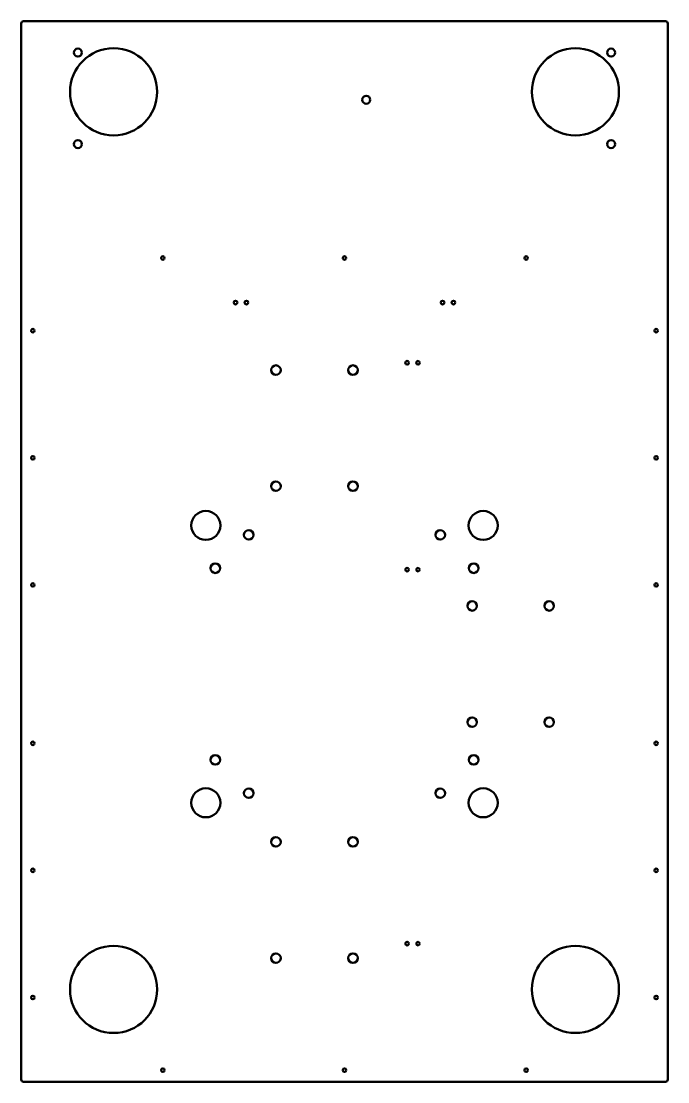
# Model space of a CAD drawing. Header units: inches. Extents: x 0 to 890, y 0 to 1460.
import ezdxf

# ---------------------------------------------------------------- set-up
doc = ezdxf.new("R2010")
doc.units = ezdxf.units.IN
doc.header["$MEASUREMENT"] = 0
doc.layers.add('Visible (ANSI)', color=7, linetype='Continuous', lineweight=50)

# ---------------------------------------------------------------- blocks, each defined once
blk = doc.blocks.new('3DOF250-V002-CHAB002_3DOF250-V002-CHAB002_3DOF250-V002-CHAB002')
at = {"layer": 'Visible (ANSI)'}
for p, q in [((-445, 727), (-445, -727)), ((442, 730), (-442, 730)), ((445, 727), (445, -727)), ((442, -730), (-442, -730))]:
    blk.add_line(p, q, dxfattribs=at)
for centre, radius in [((-317.8, 632.8), 60), ((-367, 686.8), 5.5), ((317.8, 632.8), 60), ((367, 686.8), 5.5), ((30, 621.8), 5.5), ((-367, 560.8), 5.5), ((367, 560.8), 5.5), ((-250, 404), 2.4), ((0, 404), 2.4), ((250, 404), 2.4), ((-150, 342.7), 2.5), ((-135, 342.7), 2.5), ((135, 342.7), 2.5), ((150, 342.7), 2.5), ((-429, 304), 2.4), ((429, 304), 2.4), ((-94.3, 249.8), 6.5), ((11.7, 249.8), 6.5), ((86.2, 259.8), 2.5), ((101.2, 259.8), 2.5), ((-429, 129), 2.4), ((429, 129), 2.4), ((-94.3, 89.8), 6.5), ((11.7, 89.8), 6.5), ((-190.9, 35.9), 20), ((190.9, 35.9), 20), ((-131.9, 22.8), 6.5), ((131.9, 22.8), 6.5), ((-177.8, -23.1), 6.5), ((86.2, -25), 2.5), ((101.2, -25), 2.5), ((177.8, -23.1), 6.5), ((-429, -46), 2.4), ((429, -46), 2.4), ((175.8, -75), 6.5), ((281.8, -75), 6.5), ((175.8, -235), 6.5), ((281.8, -235), 6.5), ((-429, -264), 2.4), ((429, -264), 2.4), ((-177.8, -286.9), 6.5), ((177.8, -286.9), 6.5), ((-190.9, -345.9), 20), ((-131.9, -332.8), 6.5), ((131.9, -332.8), 6.5), ((190.9, -345.9), 20), ((-94.3, -399.8), 6.5), ((11.7, -399.8), 6.5), ((-429, -439), 2.4), ((429, -439), 2.4), ((86.2, -539.8), 2.5), ((101.2, -539.8), 2.5), ((-317.8, -602.8), 60), ((-94.3, -559.8), 6.5), ((11.7, -559.8), 6.5), ((317.8, -602.8), 60), ((-429, -614), 2.4), ((429, -614), 2.4), ((-250, -714), 2.4), ((0, -714), 2.4), ((250, -714), 2.4)]:
    blk.add_circle(centre, radius, dxfattribs=at)
at = {"layer": 'Visible (ANSI)', "extrusion": (0, 0, -1)}
for centre, start, end in [((442, 727), 360, 90), ((-442, 727), 90, 180), ((442, -727), 270, 0), ((-442, -727), 180, 270)]:
    blk.add_arc(centre, 3, start, end, dxfattribs=at)

msp = doc.modelspace()

# ---------------------------------------------------------------- block references
msp.add_blockref('3DOF250-V002-CHAB002_3DOF250-V002-CHAB002_3DOF250-V002-CHAB002', (445, 730))

doc.saveas('drawing.dxf')
